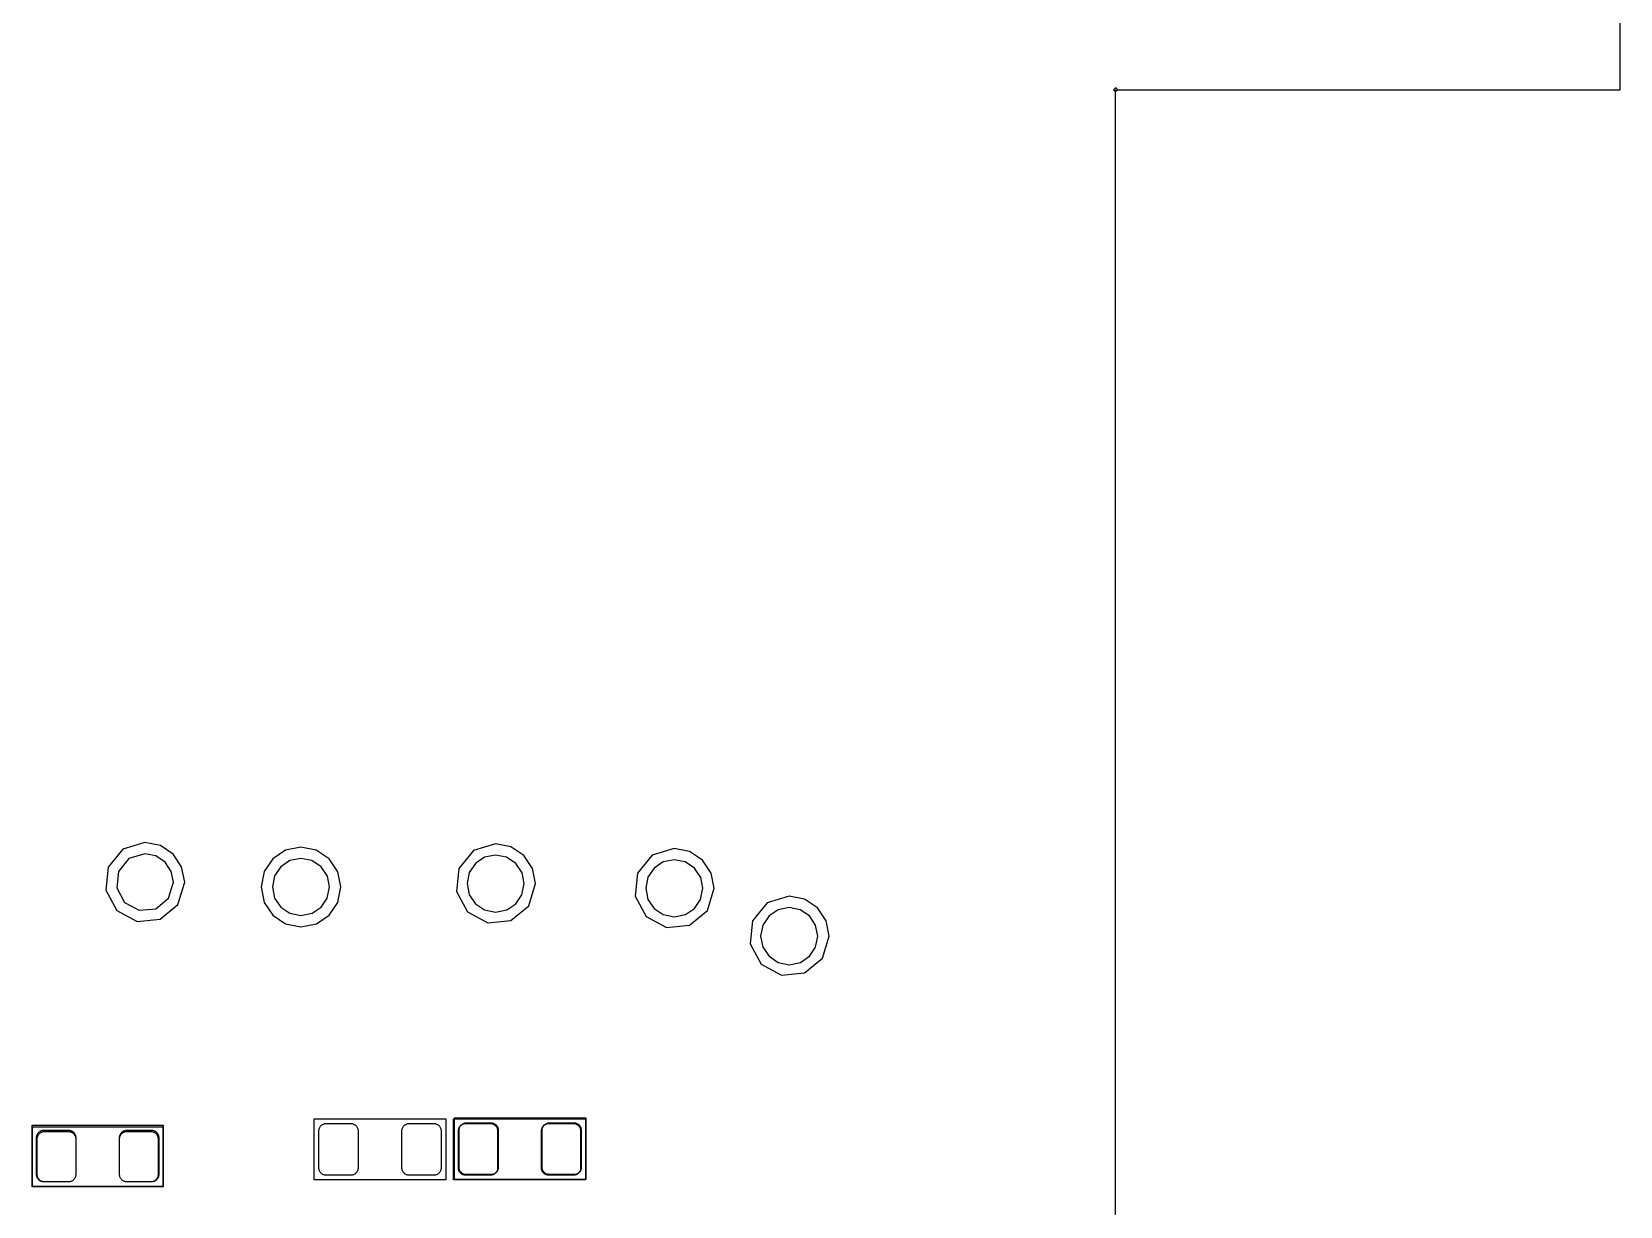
# Model space of a CAD drawing. Extents: x 0 to 143, y 0 to 190.
# Drawn here: x 83.3 to 143.1, y 50.1 to 94.3 of the extents above; entities that cross this region are included whole.
import ezdxf

# ---------------------------------------------------------------- set-up
doc = ezdxf.new("R2010")
doc.units = 0

msp = doc.modelspace()

# ---------------------------------------------------------------- linework, layer by layer
at = {"layer": 'Layer 1', "color": 7}
for points in [[(143.07312, 92.07206), (143.07312, 180.0729)], [(124.074936, 92.146044), (123.999936, 92.071044), (124.074936, 91.996044), (124.149936, 92.071044), (124.127969, 92.124077), (124.074936, 92.146044), (124.074936, 92.146044)], [(124.07392, 39.5728), (124.07392, 92.07206)], [(124.07392, 92.07206), (143.07312, 92.07206)], [(124.07392, 39.5728), (124.07392, 77.5712)], [(87.54999, 63.74611), (86.716635, 63.493314), (86.164171, 62.820135), (86.078813, 61.953475), (86.48933, 61.18545), (87.257355, 60.774933), (88.124015, 60.860291), (88.797194, 61.412755), (89.04999, 62.24611), (88.932112, 62.829978), (88.61065, 63.30677), (88.133858, 63.628232), (87.54999, 63.74611), (87.54999, 63.74611)], [(93.42501, 63.571104), (92.841142, 63.453226), (92.36435, 63.131764), (92.042888, 62.654972), (91.92501, 62.071104), (92.042888, 61.487236), (92.36435, 61.010444), (92.841142, 60.688982), (93.42501, 60.571104), (94.008878, 60.688982), (94.48567, 61.010444), (94.807132, 61.487236), (94.92501, 62.071104), (94.810829, 62.645129), (94.48567, 63.131764), (93.999035, 63.456923), (93.42501, 63.571104), (93.42501, 63.571104)], [(100.750116, 63.696072), (99.916761, 63.443276), (99.364297, 62.770097), (99.278939, 61.903437), (99.689456, 61.135412), (100.457481, 60.724895), (101.324141, 60.810253), (101.99732, 61.362717), (102.250116, 62.196072), (102.135935, 62.770097), (101.810776, 63.256732), (101.324141, 63.581891), (100.750116, 63.696072), (100.750116, 63.696072)], [(107.47502, 63.521066), (106.641665, 63.26827), (106.089201, 62.595091), (106.003843, 61.728431), (106.41436, 60.960406), (107.182385, 60.549889), (108.049045, 60.635247), (108.722224, 61.187711), (108.97502, 62.021066), (108.860839, 62.595091), (108.53568, 63.081726), (108.049045, 63.406885), (107.47502, 63.521066), (107.47502, 63.521066)], [(87.54999, 63.321109), (86.952752, 63.139939), (86.55682, 62.657494), (86.495647, 62.036388), (86.789851, 61.485971), (87.340268, 61.191767), (87.961374, 61.25294), (88.443819, 61.648872), (88.624989, 62.24611), (88.54316, 62.657494), (88.310129, 63.006249), (87.961374, 63.23928), (87.54999, 63.321109), (87.54999, 63.321109)], [(93.42501, 63.146103), (93.006572, 63.061624), (92.664871, 62.831243), (92.43449, 62.489542), (92.350011, 62.071104), (92.43449, 61.652666), (92.664871, 61.310965), (93.006572, 61.080584), (93.42501, 60.996105), (93.843448, 61.080584), (94.185149, 61.310965), (94.41553, 61.652666), (94.500009, 62.071104), (94.41818, 62.482488), (94.185149, 62.831243), (93.836394, 63.064274), (93.42501, 63.146103), (93.42501, 63.146103)], [(100.750116, 63.271071), (100.331678, 63.186592), (99.989977, 62.956211), (99.759596, 62.61451), (99.675117, 62.196072), (99.759596, 61.777634), (99.989977, 61.435933), (100.331678, 61.205552), (100.750116, 61.121073), (101.168554, 61.205552), (101.510255, 61.435933), (101.740636, 61.777634), (101.825115, 62.196072), (101.743286, 62.607456), (101.510255, 62.956211), (101.1615, 63.189242), (100.750116, 63.271071), (100.750116, 63.271071)], [(107.47502, 63.096065), (107.056582, 63.011586), (106.714881, 62.781205), (106.4845, 62.439504), (106.400021, 62.021066), (106.4845, 61.602628), (106.714881, 61.260927), (107.056582, 61.030546), (107.47502, 60.946067), (107.893458, 61.030546), (108.235159, 61.260927), (108.46554, 61.602628), (108.550019, 62.021066), (108.46819, 62.43245), (108.235159, 62.781205), (107.886404, 63.014236), (107.47502, 63.096065), (107.47502, 63.096065)], [(111.799878, 61.720968), (110.966523, 61.468172), (110.414059, 60.794993), (110.328701, 59.928333), (110.739218, 59.160308), (111.507243, 58.749791), (112.373903, 58.835149), (113.047082, 59.387613), (113.299878, 60.220968), (113.185697, 60.794993), (112.860538, 61.281628), (112.373903, 61.606787), (111.799878, 61.720968), (111.799878, 61.720968)], [(111.799878, 61.295967), (111.38144, 61.211488), (111.039739, 60.981107), (110.809358, 60.639406), (110.724879, 60.220968), (110.809358, 59.80253), (111.039739, 59.460829), (111.38144, 59.230448), (111.799878, 59.145969), (112.218316, 59.230448), (112.560017, 59.460829), (112.790398, 59.80253), (112.874877, 60.220968), (112.793048, 60.632352), (112.560017, 60.981107), (112.211262, 61.214138), (111.799878, 61.295967), (111.799878, 61.295967)], [(93.91904, 51.04852), (93.91904, 53.34722)], [(93.91904, 53.34722), (98.87966, 53.34722)], [(98.87966, 53.34722), (98.87966, 51.04852)], [(99.16922, 51.04852), (99.16922, 53.34722)], [(99.16922, 53.34722), (104.12984, 53.34722)], [(99.19462, 53.37262), (99.19462, 51.07138)], [(104.1527, 53.37262), (99.19462, 53.37262)], [(104.12984, 53.34722), (104.12984, 51.04852)], [(104.1527, 51.07138), (104.1527, 53.37262)], [(88.25484, 53.0983), (83.29422, 53.0983)], [(83.29422, 53.0983), (83.29422, 50.79706)], [(83.3247, 53.04242), (88.22436, 53.04242)], [(83.3247, 50.80214), (83.3247, 53.04242)], [(88.22436, 53.04242), (88.22436, 50.80214)], [(88.25484, 50.79706), (88.25484, 53.0983)], [(98.87966, 51.04852), (93.91904, 51.04852)], [(104.12984, 51.04852), (99.16922, 51.04852)], [(99.19462, 51.07138), (104.1527, 51.07138)], [(83.29422, 50.79706), (88.25484, 50.79706)], [(88.22436, 50.80214), (83.3247, 50.80214)]]:
    msp.add_lwpolyline(points, dxfattribs=at)
at = {"layer": 'Layer 1', "color": 96}
for points in [[(84.699094, 52.919738), (84.726018, 52.915674), (84.752434, 52.90907), (84.778088, 52.899926), (84.80298, 52.888242), (84.826348, 52.874018), (84.848192, 52.857762), (84.868512, 52.839474), (84.8868, 52.819154), (84.903056, 52.79731), (84.917026, 52.773942), (84.92871, 52.749304), (84.938108, 52.723396), (84.944712, 52.69698), (84.948776, 52.670056), (84.950046, 52.642624), (84.950046, 51.24918), (84.948776, 51.222002), (84.944712, 51.195078), (84.938108, 51.168408), (84.92871, 51.142754), (84.917026, 51.118116), (84.903056, 51.094748), (84.8868, 51.07265), (84.868512, 51.052584), (84.848192, 51.034296), (84.826348, 51.017786), (84.80298, 51.003816), (84.778088, 50.992132), (84.752434, 50.982988), (84.726018, 50.976384), (84.699094, 50.97232), (84.671662, 50.97105), (83.753198, 50.97105), (83.72602, 50.97232), (83.699096, 50.976384), (83.672426, 50.982988), (83.646772, 50.992132), (83.622134, 51.003816), (83.598766, 51.017786), (83.576668, 51.034296), (83.556602, 51.052584), (83.53806, 51.07265), (83.521804, 51.094748), (83.507834, 51.118116), (83.49615, 51.142754), (83.487006, 51.168408), (83.480402, 51.195078), (83.476338, 51.222002), (83.475068, 51.24918), (83.475068, 52.642624), (83.476338, 52.670056), (83.480402, 52.69698), (83.487006, 52.723396), (83.49615, 52.749304), (83.507834, 52.773942), (83.521804, 52.79731), (83.53806, 52.819154), (83.556602, 52.839474), (83.576668, 52.857762), (83.598766, 52.874018), (83.622134, 52.888242), (83.646772, 52.899926), (83.672426, 52.90907), (83.699096, 52.915674), (83.72602, 52.919738), (83.753198, 52.921008), (84.671662, 52.921008), (84.699094, 52.919738)], [(87.824056, 52.919738), (87.85098, 52.915674), (87.877396, 52.90907), (87.903304, 52.899926), (87.927942, 52.888242), (87.95131, 52.874018), (87.973154, 52.857762), (87.993474, 52.839474), (88.011762, 52.819154), (88.028018, 52.79731), (88.042242, 52.773942), (88.053926, 52.749304), (88.06307, 52.723396), (88.069674, 52.69698), (88.073738, 52.670056), (88.075008, 52.642624), (88.075008, 51.24918), (88.073738, 51.222002), (88.069674, 51.195078), (88.06307, 51.168408), (88.053926, 51.142754), (88.042242, 51.118116), (88.028018, 51.094748), (88.011762, 51.07265), (87.993474, 51.052584), (87.973154, 51.034296), (87.95131, 51.017786), (87.927942, 51.003816), (87.903304, 50.992132), (87.877396, 50.982988), (87.85098, 50.976384), (87.824056, 50.97232), (87.796624, 50.97105), (86.878414, 50.97105), (86.850982, 50.97232), (86.824058, 50.976384), (86.797388, 50.982988), (86.771734, 50.992132), (86.747096, 51.003816), (86.723728, 51.017786), (86.70163, 51.034296), (86.681564, 51.052584), (86.663276, 51.07265), (86.64702, 51.094748), (86.632796, 51.118116), (86.621112, 51.142754), (86.611968, 51.168408), (86.605364, 51.195078), (86.6013, 51.222002), (86.60003, 51.24918), (86.60003, 52.642624), (86.6013, 52.670056), (86.605364, 52.69698), (86.611968, 52.723396), (86.621112, 52.749304), (86.632796, 52.773942), (86.64702, 52.79731), (86.663276, 52.819154), (86.681564, 52.839474), (86.70163, 52.857762), (86.723728, 52.874018), (86.747096, 52.888242), (86.771734, 52.899926), (86.797388, 52.90907), (86.824058, 52.915674), (86.850982, 52.919738), (86.878414, 52.921008), (87.796624, 52.921008), (87.824056, 52.919738)], [(100.598986, 53.194566), (100.62591, 53.190756), (100.65258, 53.183898), (100.678234, 53.174754), (100.702872, 53.16307), (100.72624, 53.1491), (100.748338, 53.132844), (100.768404, 53.114556), (100.786946, 53.094236), (100.803202, 53.072392), (100.817172, 53.04877), (100.828856, 53.024132), (100.838, 52.998478), (100.844604, 52.972062), (100.848668, 52.944884), (100.849938, 52.917706), (100.849938, 51.524262), (100.848668, 51.497084), (100.844604, 51.469906), (100.838, 51.44349), (100.828856, 51.417836), (100.817172, 51.393198), (100.803202, 51.369576), (100.786946, 51.347732), (100.768404, 51.327412), (100.748338, 51.309124), (100.72624, 51.292868), (100.702872, 51.278898), (100.678234, 51.267214), (100.65258, 51.25807), (100.62591, 51.251466), (100.598986, 51.247402), (100.571808, 51.245878), (99.653344, 51.245878), (99.625912, 51.247402), (99.598988, 51.251466), (99.572572, 51.25807), (99.546918, 51.267214), (99.522026, 51.278898), (99.498658, 51.292868), (99.476814, 51.309124), (99.456494, 51.327412), (99.438206, 51.347732), (99.42195, 51.369576), (99.40798, 51.393198), (99.396296, 51.417836), (99.386898, 51.44349), (99.380294, 51.469906), (99.37623, 51.497084), (99.37496, 51.524262), (99.37496, 52.917706), (99.37623, 52.944884), (99.380294, 52.972062), (99.386898, 52.998478), (99.396296, 53.024132), (99.40798, 53.04877), (99.42195, 53.072392), (99.438206, 53.094236), (99.456494, 53.114556), (99.476814, 53.132844), (99.498658, 53.1491), (99.522026, 53.16307), (99.546918, 53.174754), (99.572572, 53.183898), (99.598988, 53.190756), (99.625912, 53.194566), (99.653344, 53.19609), (100.571808, 53.19609), (100.598986, 53.194566)], [(103.723948, 53.194566), (103.750872, 53.190756), (103.777542, 53.183898), (103.803196, 53.174754), (103.827834, 53.16307), (103.851202, 53.1491), (103.8733, 53.132844), (103.893366, 53.114556), (103.911908, 53.094236), (103.928164, 53.072392), (103.942134, 53.04877), (103.953818, 53.024132), (103.962962, 52.998478), (103.969566, 52.972062), (103.97363, 52.944884), (103.9749, 52.917706), (103.9749, 51.524262), (103.97363, 51.497084), (103.969566, 51.469906), (103.962962, 51.44349), (103.953818, 51.417836), (103.942134, 51.393198), (103.928164, 51.369576), (103.911908, 51.347732), (103.893366, 51.327412), (103.8733, 51.309124), (103.851202, 51.292868), (103.827834, 51.278898), (103.803196, 51.267214), (103.777542, 51.25807), (103.750872, 51.251466), (103.723948, 51.247402), (103.69677, 51.245878), (102.778306, 51.245878), (102.751128, 51.247402), (102.72395, 51.251466), (102.697534, 51.25807), (102.67188, 51.267214), (102.646988, 51.278898), (102.62362, 51.292868), (102.601776, 51.309124), (102.581456, 51.327412), (102.563168, 51.347732), (102.546912, 51.369576), (102.532942, 51.393198), (102.521258, 51.417836), (102.51186, 51.44349), (102.505256, 51.469906), (102.501446, 51.497084), (102.499922, 51.524262), (102.499922, 52.917706), (102.501446, 52.944884), (102.505256, 52.972062), (102.51186, 52.998478), (102.521258, 53.024132), (102.532942, 53.04877), (102.546912, 53.072392), (102.563168, 53.094236), (102.581456, 53.114556), (102.601776, 53.132844), (102.62362, 53.1491), (102.646988, 53.16307), (102.67188, 53.174754), (102.697534, 53.183898), (102.72395, 53.190756), (102.751128, 53.194566), (102.778306, 53.19609), (103.69677, 53.19609), (103.723948, 53.194566)]]:
    msp.add_lwpolyline(points, close=True, dxfattribs=at)
at = {"layer": 'Layer 1', "color": 16}
for points in [[(84.698586, 52.8697), (84.72551, 52.865636), (84.75218, 52.859032), (84.777834, 52.849888), (84.802726, 52.83795), (84.826094, 52.82398), (84.847938, 52.807724), (84.868258, 52.789436), (84.8868, 52.769116), (84.903056, 52.747018), (84.917026, 52.72365), (84.92871, 52.698758), (84.938108, 52.673104), (84.944712, 52.646434), (84.948776, 52.61951), (84.950046, 52.592078), (84.950046, 51.249942), (84.948776, 51.22251), (84.944712, 51.195332), (84.938108, 51.168916), (84.92871, 51.143262), (84.917026, 51.11837), (84.903056, 51.095002), (84.8868, 51.072904), (84.868258, 51.052584), (84.847938, 51.034296), (84.826094, 51.01804), (84.802726, 51.003816), (84.777834, 50.992132), (84.75218, 50.982988), (84.72551, 50.976384), (84.698586, 50.97232), (84.671154, 50.97105), (83.778852, 50.97105), (83.75142, 50.97232), (83.724496, 50.976384), (83.697826, 50.982988), (83.672172, 50.992132), (83.64728, 51.003816), (83.623912, 51.01804), (83.602068, 51.034296), (83.581748, 51.052584), (83.563206, 51.072904), (83.54695, 51.095002), (83.53298, 51.11837), (83.521296, 51.143262), (83.511898, 51.168916), (83.505294, 51.195332), (83.50123, 51.22251), (83.49996, 51.249942), (83.49996, 52.592078), (83.50123, 52.61951), (83.505294, 52.646434), (83.511898, 52.673104), (83.521296, 52.698758), (83.53298, 52.72365), (83.54695, 52.747018), (83.563206, 52.769116), (83.581748, 52.789436), (83.602068, 52.807724), (83.623912, 52.82398), (83.64728, 52.83795), (83.672172, 52.849888), (83.697826, 52.859032), (83.724496, 52.865636), (83.75142, 52.8697), (83.778852, 52.87097), (84.671154, 52.87097), (84.698586, 52.8697)], [(87.798402, 52.8697), (87.82558, 52.865636), (87.851996, 52.859032), (87.877904, 52.849888), (87.902542, 52.83795), (87.926164, 52.82398), (87.948008, 52.807724), (87.968328, 52.789436), (87.986616, 52.769116), (88.003126, 52.747018), (88.017096, 52.72365), (88.02878, 52.698758), (88.037924, 52.673104), (88.044528, 52.646434), (88.048592, 52.61951), (88.050116, 52.592078), (88.050116, 51.249942), (88.048592, 51.22251), (88.044528, 51.195332), (88.037924, 51.168916), (88.02878, 51.143262), (88.017096, 51.11837), (88.003126, 51.095002), (87.986616, 51.072904), (87.968328, 51.052584), (87.948008, 51.034296), (87.926164, 51.01804), (87.902542, 51.003816), (87.877904, 50.992132), (87.851996, 50.982988), (87.82558, 50.976384), (87.798402, 50.97232), (87.771224, 50.97105), (86.878922, 50.97105), (86.85149, 50.97232), (86.824566, 50.976384), (86.797896, 50.982988), (86.772242, 50.992132), (86.74735, 51.003816), (86.723982, 51.01804), (86.701884, 51.034296), (86.681564, 51.052584), (86.663276, 51.072904), (86.64702, 51.095002), (86.63305, 51.11837), (86.621112, 51.143262), (86.611968, 51.168916), (86.605364, 51.195332), (86.6013, 51.22251), (86.60003, 51.249942), (86.60003, 52.592078), (86.6013, 52.61951), (86.605364, 52.646434), (86.611968, 52.673104), (86.621112, 52.698758), (86.63305, 52.72365), (86.64702, 52.747018), (86.663276, 52.769116), (86.681564, 52.789436), (86.701884, 52.807724), (86.723982, 52.82398), (86.74735, 52.83795), (86.772242, 52.849888), (86.797896, 52.859032), (86.824566, 52.865636), (86.85149, 52.8697), (86.878922, 52.87097), (87.771224, 52.87097), (87.798402, 52.8697)], [(95.323914, 53.169674), (95.351092, 53.16561), (95.377508, 53.159006), (95.403162, 53.149862), (95.4278, 53.138178), (95.451422, 53.124208), (95.473266, 53.107952), (95.493586, 53.08941), (95.511874, 53.069344), (95.52813, 53.047246), (95.5421, 53.023878), (95.553784, 52.99924), (95.562928, 52.973586), (95.569532, 52.946916), (95.573596, 52.919992), (95.57512, 52.892814), (95.57512, 51.49937), (95.573596, 51.471938), (95.569532, 51.445014), (95.562928, 51.418598), (95.553784, 51.39269), (95.5421, 51.368052), (95.52813, 51.344684), (95.511874, 51.32284), (95.493586, 51.30252), (95.473266, 51.284232), (95.451422, 51.267976), (95.4278, 51.253752), (95.403162, 51.242068), (95.377508, 51.232924), (95.351092, 51.22632), (95.323914, 51.222256), (95.296736, 51.220986), (94.378272, 51.220986), (94.351094, 51.222256), (94.323916, 51.22632), (94.2975, 51.232924), (94.271846, 51.242068), (94.247208, 51.253752), (94.223586, 51.267976), (94.201742, 51.284232), (94.181422, 51.30252), (94.163134, 51.32284), (94.146878, 51.344684), (94.132908, 51.368052), (94.121224, 51.39269), (94.11208, 51.418598), (94.105222, 51.445014), (94.101412, 51.471938), (94.099888, 51.49937), (94.099888, 52.892814), (94.101412, 52.919992), (94.105222, 52.946916), (94.11208, 52.973586), (94.121224, 52.99924), (94.132908, 53.023878), (94.146878, 53.047246), (94.163134, 53.069344), (94.181422, 53.08941), (94.201742, 53.107952), (94.223586, 53.124208), (94.247208, 53.138178), (94.271846, 53.149862), (94.2975, 53.159006), (94.323916, 53.16561), (94.351094, 53.169674), (94.378272, 53.170944), (95.296736, 53.170944), (95.323914, 53.169674)], [(98.448876, 53.169674), (98.476054, 53.16561), (98.50247, 53.159006), (98.528124, 53.149862), (98.553016, 53.138178), (98.576384, 53.124208), (98.598228, 53.107952), (98.618548, 53.08941), (98.636836, 53.069344), (98.653092, 53.047246), (98.667062, 53.023878), (98.678746, 52.99924), (98.688144, 52.973586), (98.694748, 52.946916), (98.698558, 52.919992), (98.700082, 52.892814), (98.700082, 51.49937), (98.698558, 51.471938), (98.694748, 51.445014), (98.688144, 51.418598), (98.678746, 51.39269), (98.667062, 51.368052), (98.653092, 51.344684), (98.636836, 51.32284), (98.618548, 51.30252), (98.598228, 51.284232), (98.576384, 51.267976), (98.553016, 51.253752), (98.528124, 51.242068), (98.50247, 51.232924), (98.476054, 51.22632), (98.448876, 51.222256), (98.421698, 51.220986), (97.503234, 51.220986), (97.476056, 51.222256), (97.449132, 51.22632), (97.422462, 51.232924), (97.396808, 51.242068), (97.37217, 51.253752), (97.348802, 51.267976), (97.326704, 51.284232), (97.306638, 51.30252), (97.288096, 51.32284), (97.27184, 51.344684), (97.25787, 51.368052), (97.246186, 51.39269), (97.237042, 51.418598), (97.230438, 51.445014), (97.226374, 51.471938), (97.225104, 51.49937), (97.225104, 52.892814), (97.226374, 52.919992), (97.230438, 52.946916), (97.237042, 52.973586), (97.246186, 52.99924), (97.25787, 53.023878), (97.27184, 53.047246), (97.288096, 53.069344), (97.306638, 53.08941), (97.326704, 53.107952), (97.348802, 53.124208), (97.37217, 53.138178), (97.396808, 53.149862), (97.422462, 53.159006), (97.449132, 53.16561), (97.476056, 53.169674), (97.503234, 53.170944), (98.421698, 53.170944), (98.448876, 53.169674)], [(100.574094, 53.169674), (100.601018, 53.16561), (100.627434, 53.159006), (100.653088, 53.149862), (100.67798, 53.138178), (100.701348, 53.124208), (100.723192, 53.107952), (100.743512, 53.08941), (100.7618, 53.069344), (100.778056, 53.047246), (100.792026, 53.023878), (100.80371, 52.99924), (100.813108, 52.973586), (100.819712, 52.946916), (100.823776, 52.919992), (100.825046, 52.892814), (100.825046, 51.49937), (100.823776, 51.471938), (100.819712, 51.445014), (100.813108, 51.418598), (100.80371, 51.39269), (100.792026, 51.368052), (100.778056, 51.344684), (100.7618, 51.32284), (100.743512, 51.30252), (100.723192, 51.284232), (100.701348, 51.267976), (100.67798, 51.253752), (100.653088, 51.242068), (100.627434, 51.232924), (100.601018, 51.22632), (100.574094, 51.222256), (100.546662, 51.220986), (99.628198, 51.220986), (99.60102, 51.222256), (99.574096, 51.22632), (99.547426, 51.232924), (99.521772, 51.242068), (99.497134, 51.253752), (99.473766, 51.267976), (99.451668, 51.284232), (99.431602, 51.30252), (99.41306, 51.32284), (99.396804, 51.344684), (99.382834, 51.368052), (99.37115, 51.39269), (99.362006, 51.418598), (99.355402, 51.445014), (99.351338, 51.471938), (99.350068, 51.49937), (99.350068, 52.892814), (99.351338, 52.919992), (99.355402, 52.946916), (99.362006, 52.973586), (99.37115, 52.99924), (99.382834, 53.023878), (99.396804, 53.047246), (99.41306, 53.069344), (99.431602, 53.08941), (99.451668, 53.107952), (99.473766, 53.124208), (99.497134, 53.138178), (99.521772, 53.149862), (99.547426, 53.159006), (99.574096, 53.16561), (99.60102, 53.169674), (99.628198, 53.170944), (100.546662, 53.170944), (100.574094, 53.169674)], [(103.699056, 53.169674), (103.72598, 53.16561), (103.752396, 53.159006), (103.778304, 53.149862), (103.802942, 53.138178), (103.82631, 53.124208), (103.848154, 53.107952), (103.868474, 53.08941), (103.886762, 53.069344), (103.903018, 53.047246), (103.917242, 53.023878), (103.928926, 52.99924), (103.93807, 52.973586), (103.944674, 52.946916), (103.948738, 52.919992), (103.950008, 52.892814), (103.950008, 51.49937), (103.948738, 51.471938), (103.944674, 51.445014), (103.93807, 51.418598), (103.928926, 51.39269), (103.917242, 51.368052), (103.903018, 51.344684), (103.886762, 51.32284), (103.868474, 51.30252), (103.848154, 51.284232), (103.82631, 51.267976), (103.802942, 51.253752), (103.778304, 51.242068), (103.752396, 51.232924), (103.72598, 51.22632), (103.699056, 51.222256), (103.671624, 51.220986), (102.753414, 51.220986), (102.725982, 51.222256), (102.699058, 51.22632), (102.672388, 51.232924), (102.646734, 51.242068), (102.622096, 51.253752), (102.598728, 51.267976), (102.57663, 51.284232), (102.556564, 51.30252), (102.538276, 51.32284), (102.52202, 51.344684), (102.507796, 51.368052), (102.496112, 51.39269), (102.486968, 51.418598), (102.480364, 51.445014), (102.4763, 51.471938), (102.47503, 51.49937), (102.47503, 52.892814), (102.4763, 52.919992), (102.480364, 52.946916), (102.486968, 52.973586), (102.496112, 52.99924), (102.507796, 53.023878), (102.52202, 53.047246), (102.538276, 53.069344), (102.556564, 53.08941), (102.57663, 53.107952), (102.598728, 53.124208), (102.622096, 53.138178), (102.646734, 53.149862), (102.672388, 53.159006), (102.699058, 53.16561), (102.725982, 53.169674), (102.753414, 53.170944), (103.671624, 53.170944), (103.699056, 53.169674)]]:
    msp.add_lwpolyline(points, close=True, dxfattribs=at)

doc.saveas('drawing.dxf')
